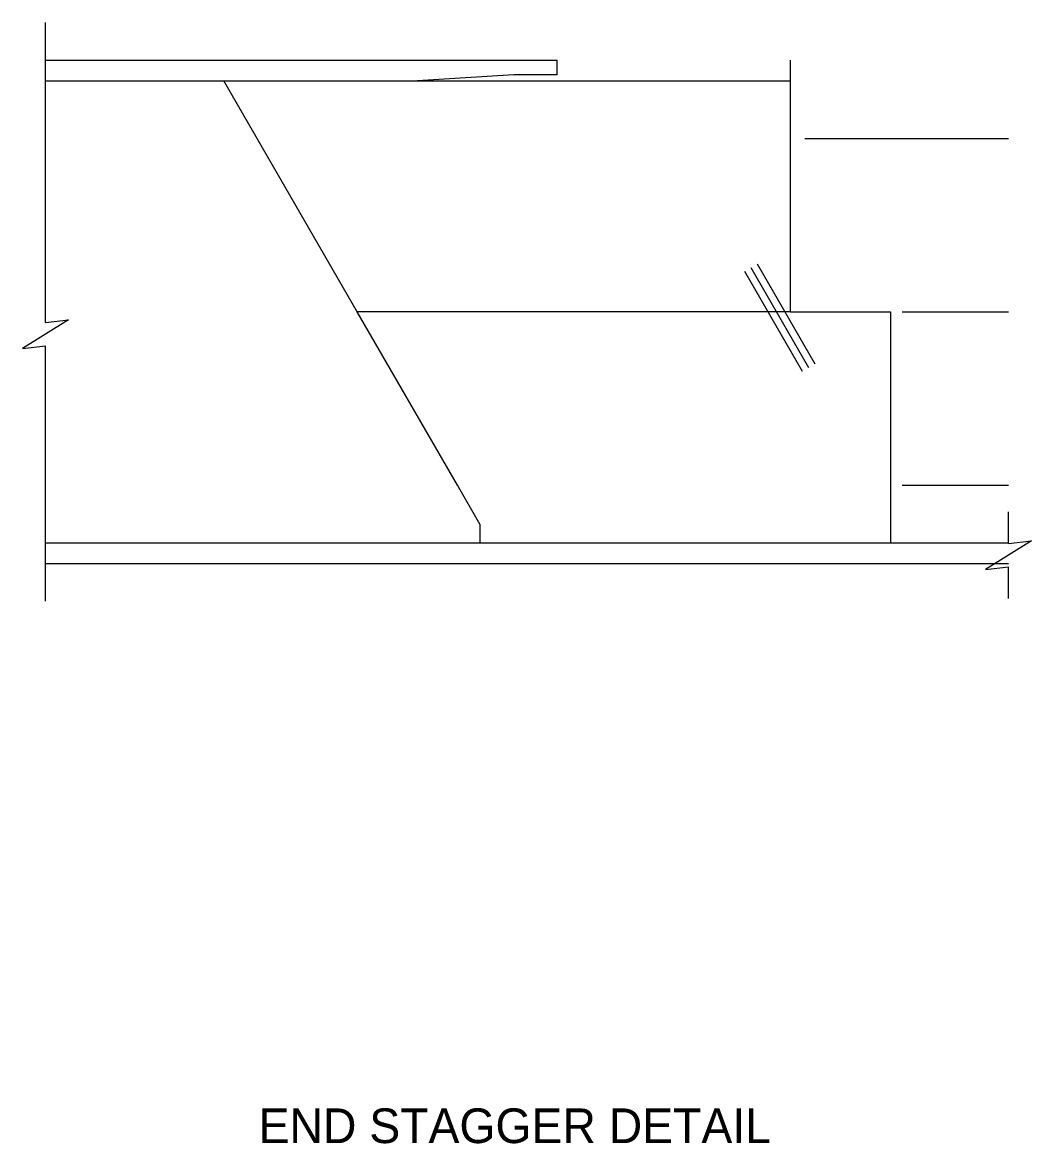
# Model space of a CAD drawing. Extents: x -889 to -553, y 508 to 636.
# Drawn here: x -622.7 to -552.8, y 558.7 to 636.3 of the extents above; entities that cross this region are included whole.
import ezdxf

# ---------------------------------------------------------------- set-up
doc = ezdxf.new("R2010")
doc.units = 0
for name, color, linetype in [('border_NO-PLOT', 7, 'Continuous'), ('str_Concrete-A', 7, 'Continuous'), ('str_Existing-Concrete-A', 7, 'Continuous'), ('str_Reinforcement-A', 7, 'Continuous')]:
    doc.layers.add(name, color=color, linetype=linetype)

msp = doc.modelspace()

# ---------------------------------------------------------------- linework, layer by layer
at = {"layer": 'str_Concrete-A'}
for p, q in [((-621.085, 615.502), (-621.085, 636.29)), ((-569.485, 616.251), (-569.485, 633.667)), ((-608.723, 632.251), (-569.485, 632.251)), ((-599.485, 616.251), (-608.723, 632.251)), ((-568.482, 628.251), (-554.385, 628.251)), ((-569.485, 616.251), (-599.485, 616.251)), ((-592.557, 604.251), (-599.485, 616.251)), ((-569.485, 616.251), (-562.557, 616.251)), ((-562.557, 616.251), (-562.557, 604.251)), ((-561.735, 616.251), (-554.385, 616.251)), ((-621.085, 596.224), (-621.085, 613.902)), ((-590.994, 601.542), (-592.557, 604.251)), ((-562.557, 604.251), (-562.557, 600.251)), ((-561.735, 604.251), (-554.385, 604.251)), ((-554.379, 600.207), (-554.379, 602.407)), ((-590.994, 601.542), (-590.994, 600.251)), ((-590.994, 600.251), (-562.557, 600.251)), ((-554.379, 596.407), (-554.379, 598.607))]:
    msp.add_line(p, q, dxfattribs=at)
for points in [[(-621.085, 615.502), (-619.485, 615.702), (-622.685, 613.702), (-621.085, 613.902)], [(-554.379, 600.207), (-552.779, 600.407), (-555.979, 598.407), (-554.379, 598.607)]]:
    msp.add_lwpolyline(points, dxfattribs=at)
at = {"layer": 'str_Existing-Concrete-A'}
for p, q in [((-621.122, 633.667), (-585.651, 633.667)), ((-585.651, 632.667), (-585.651, 633.667)), ((-621.122, 632.251), (-608.723, 632.251)), ((-588.651, 632.667), (-595.318, 632.251)), ((-585.651, 632.667), (-588.651, 632.667)), ((-621.122, 600.25), (-590.993, 600.25)), ((-562.556, 600.25), (-554.384, 600.25)), ((-621.122, 598.833), (-554.384, 598.833))]:
    msp.add_line(p, q, dxfattribs=at)
at = {"layer": 'str_Reinforcement-A'}
for p, q in [((-567.774, 612.62), (-571.774, 619.548)), ((-568.64, 612.12), (-572.64, 619.048)), ((-568.207, 612.37), (-572.207, 619.298))]:
    msp.add_line(p, q, dxfattribs=at)

# ---------------------------------------------------------------- texts
at = {"layer": 'border_NO-PLOT'}
msp.add_text('END STAGGER DETAIL', height=2.40031, dxfattribs=at).set_placement((-606.324, 558.696))

doc.saveas('drawing.dxf')
